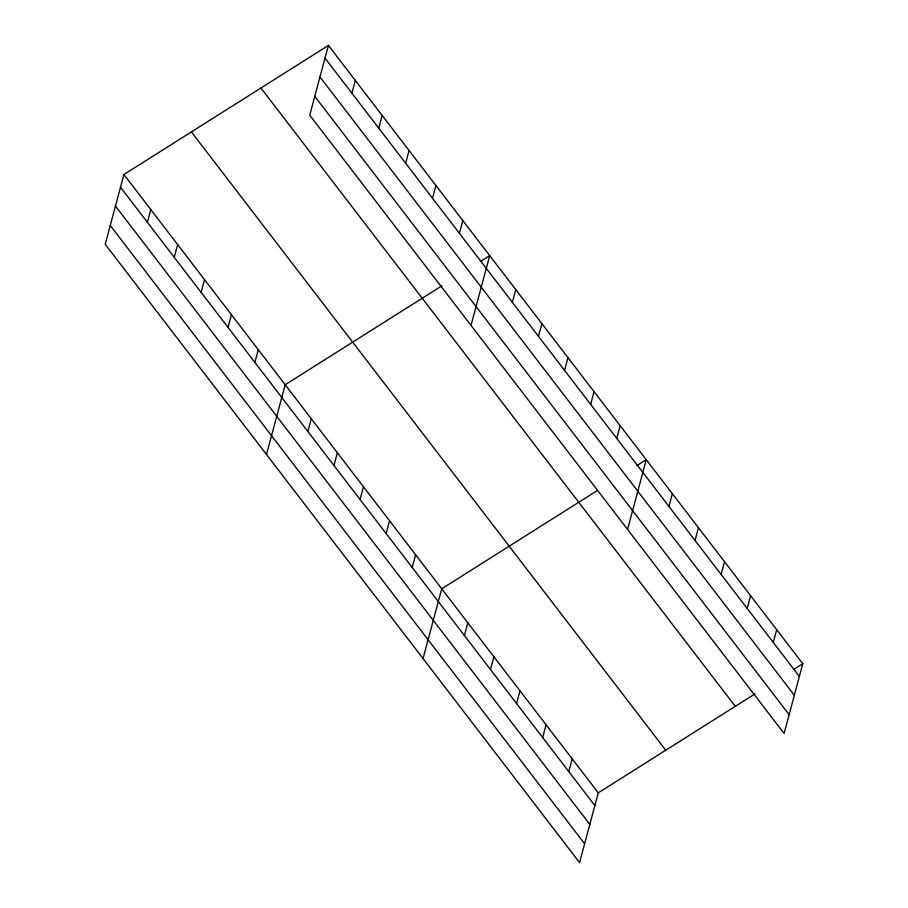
<?xml version="1.0" encoding="UTF-8"?>
<svg xmlns="http://www.w3.org/2000/svg" width="908" height="908" viewBox="0 0 908 908"><rect width="100%" height="100%" fill="white"/><g stroke="black" fill="none" stroke-linecap="round" stroke-linejoin="round"><path stroke-width="1.36" d="M328.424 45.4L309.73 115.168L784.092 733.482L802.785 663.714L328.424 45.4L123.908 174.518L105.215 244.286L579.576 862.6L598.27 792.832L755.081 693.837M147.368 222.29L150.785 209.555M174.257 257.327L177.662 244.593M201.133 292.365L204.55 279.63M228.01 327.402L231.427 314.667M254.898 362.44L258.303 349.705M351.895 93.172L355.312 80.437M266.498 454.511L285.191 384.742L442.003 285.748M378.772 128.21L382.189 115.475M307.869 431.482L311.274 418.747M405.66 163.247L409.065 150.512M333.951 465.498L337.367 452.763M432.537 198.284L435.954 185.55M360.045 499.502L363.461 486.767M459.414 233.322L462.83 220.587M386.138 533.507L389.543 520.772M471.014 325.393L489.707 255.625L480.4 261.504M412.221 567.511L415.637 554.777M512.384 302.364L515.801 289.641M423.037 658.55L441.731 588.793L597.373 490.524M538.478 336.38L541.894 323.645M464.408 635.532L467.813 622.797M564.572 370.385L567.977 357.65M490.49 669.536L493.907 656.802M590.654 404.389L594.07 391.654M516.584 703.541L520 690.806M616.748 438.394L620.164 425.67M542.678 737.557L546.083 724.822M627.553 529.443L646.246 459.675L636.939 465.554M568.76 771.562L572.176 758.827M668.924 506.414L672.34 493.68M695.017 540.419L698.434 527.684M721.111 574.435L724.516 561.7M747.193 608.439L750.61 595.705M773.287 642.444L776.703 629.709M793.479 669.593L802.785 663.714M325.019 58.135L799.38 676.449M319.968 76.953L794.341 695.278M314.781 96.35L789.143 714.664M260.937 88.008L735.298 706.322M191.395 131.91L665.757 750.224M123.908 174.518L598.27 792.832M120.492 187.252L594.854 805.566M115.452 206.071L589.814 824.385M110.254 225.456L584.616 843.782"/></g></svg>
